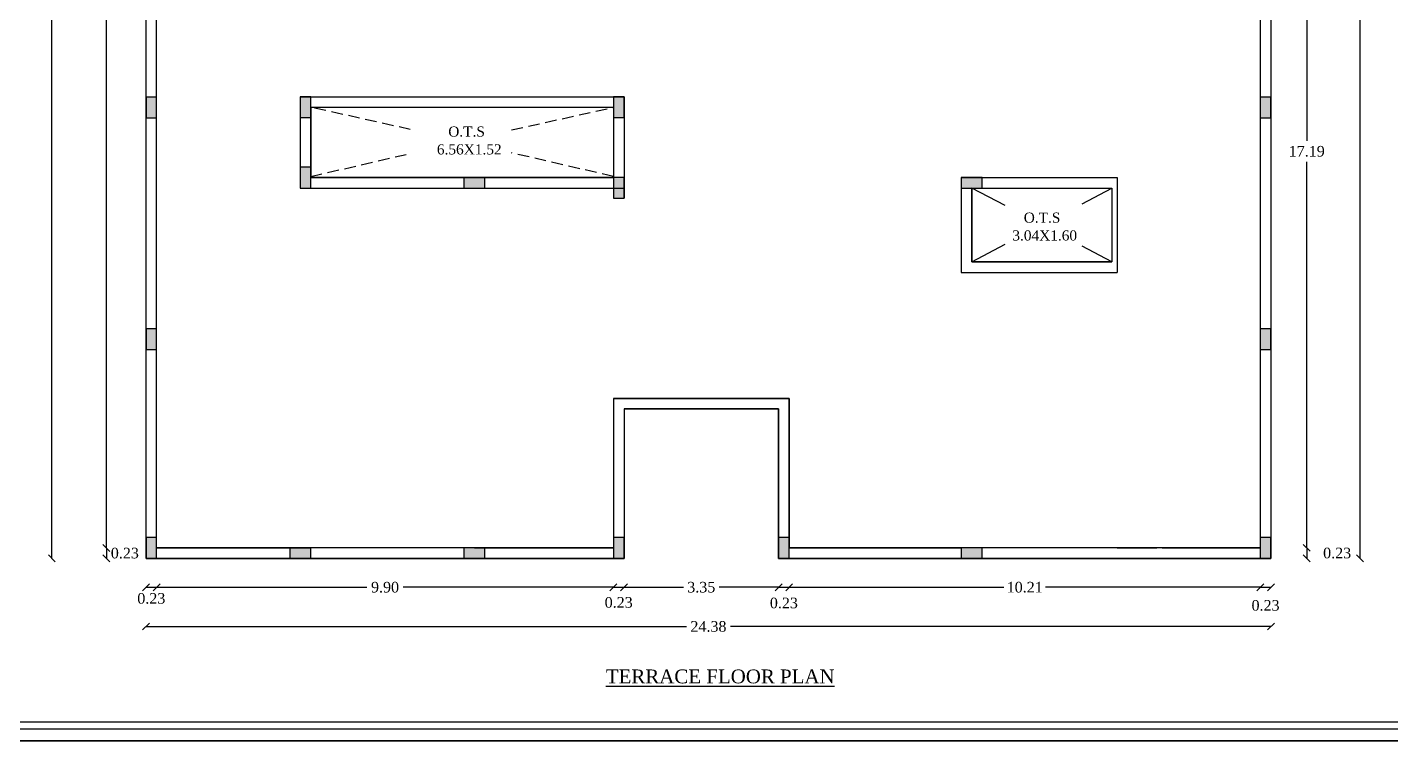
# Model space of a CAD drawing. Header units: metres. Extents: x 9178 to 9474, y -3543 to -3474.
# Drawn here: x 9283.01 to 9312.56, y -3541.59 to -3526.13 of the extents above; entities that cross this region are included whole.
import ezdxf

# ---------------------------------------------------------------- set-up
doc = ezdxf.new("R2010")
doc.units = ezdxf.units.M
doc.header["$MEASUREMENT"] = 0
doc.linetypes.add('HIDDEN', pattern=[0.375, 0.25, -0.125])
for name, color, linetype in [('BLK_1_FLR_6_ROOF_AREA', 7, 'Continuous'), ('FLOOR-GROUND', 7, 'Continuous'), ('FLOOR-STILT', 7, 'Continuous'), ('SOLAR_PANEL', 1, 'Continuous')]:
    doc.layers.add(name, color=color, linetype=linetype)
doc.styles.add('Isa-', font='times.ttf')
doc.styles.add('STYLE2', font='times.ttf')
doc.dimstyles.new('ISO-25', dxfattribs={"dimscale": 0, "dimtxt": 0.23, "dimasz": 0.15, "dimexe": 1.25, "dimexo": 0.625, "dimgap": 0.11, "dimtad": 0, "dimtih": 1, "dimtoh": 1, "dimzin": 1, "dimdsep": 46, "dimtxsty": 'STYLE2', "dimblk": 'OBLIQUE', "dimcen": 0, "dimse1": 1, "dimse2": 1, "dimclrd": 1, "dimclrt": 3, "dimadec": 0, "dimazin": 2, "dimtfac": 1, "dimtix": 1, "dimtofl": 0, "dimtmove": 0, "dimatfit": 3, "dimfxl": 0, "dimtolj": 1, "dimarcsym": 0})

# ---------------------------------------------------------------- blocks, each defined once
blk = doc.blocks.new('_Oblique')
at = {"color": 0, "linetype": 'ByBlock', "lineweight": -2}
blk.add_line((-0.5, -0.5), (0.5, 0.5), dxfattribs=at)
blk = doc.blocks.new('*D134')
at = {"color": 1, "lineweight": -2}
for p, q in [((9284.723, -3504.347), (9284.723, -3520.655)), ((9284.723, -3537.417), (9284.723, -3521.109))]:
    blk.add_line(p, q, dxfattribs=at)
at = {"layer": 'Defpoints', "color": 0}
for p in [(9285.812, -3504.347), (9284.723, -3537.417), (9285.812, -3537.417)]:
    blk.add_point(p, dxfattribs=at)
at = {"color": 1, "lineweight": -2, "xscale": 0.15, "yscale": 0.15, "zscale": 0.15}
for p, rotation in [((9284.723, -3504.347), 90), ((9284.723, -3537.417), 270)]:
    blk.add_blockref('_Oblique', p, dxfattribs=dict(at, rotation=rotation))
at = {"color": 3, "insert": (9284.723, -3520.882), "char_height": 0.23, "attachment_point": 5, "style": 'STYLE2'}
blk.add_mtext('\\A1;33.07', dxfattribs=at)
blk = doc.blocks.new('*D135')
at = {"color": 1, "lineweight": -2}
blk.add_line((9284.723, -3537.417), (9284.723, -3537.642), dxfattribs=at)
at = {"layer": 'Defpoints', "color": 0}
for p in [(9285.812, -3537.417), (9284.723, -3537.642), (9285.812, -3537.642)]:
    blk.add_point(p, dxfattribs=at)
at = {"color": 1, "lineweight": -2, "xscale": 0.15, "yscale": 0.15, "zscale": 0.15}
for p, rotation in [((9284.723, -3537.417), 90), ((9284.723, -3537.642), 270)]:
    blk.add_blockref('_Oblique', p, dxfattribs=dict(at, rotation=rotation))
at = {"color": 3, "insert": (9285.123, -3537.529), "char_height": 0.23, "attachment_point": 5, "style": 'STYLE2'}
blk.add_mtext('\\A1;0.23', dxfattribs=at)
blk = doc.blocks.new('*D136')
at = {"color": 1, "lineweight": -2}
for p, q in [((9283.541, -3504.122), (9283.541, -3520.655)), ((9283.541, -3537.642), (9283.541, -3521.109))]:
    blk.add_line(p, q, dxfattribs=at)
at = {"layer": 'Defpoints', "color": 0}
for p in [(9283.541, -3504.122), (9285.582, -3504.122), (9285.812, -3537.642)]:
    blk.add_point(p, dxfattribs=at)
at = {"color": 1, "lineweight": -2, "xscale": 0.15, "yscale": 0.15, "zscale": 0.15}
for p, rotation in [((9283.541, -3504.122), 90), ((9283.541, -3537.642), 270)]:
    blk.add_blockref('_Oblique', p, dxfattribs=dict(at, rotation=rotation))
at = {"color": 3, "insert": (9283.541, -3520.882), "char_height": 0.23, "attachment_point": 5, "style": 'STYLE2'}
blk.add_mtext('\\A1;33.52', dxfattribs=at)
blk = doc.blocks.new('*D137')
at = {"color": 1, "lineweight": -2}
blk.add_line((9285.582, -3538.268), (9285.812, -3538.268), dxfattribs=at)
at = {"layer": 'Defpoints', "color": 0}
for p in [(9285.582, -3537.192), (9285.812, -3537.192), (9285.812, -3538.268)]:
    blk.add_point(p, dxfattribs=at)
at = {"color": 1, "lineweight": -2, "xscale": 0.15, "yscale": 0.15, "zscale": 0.15, "rotation": 180}
blk.add_blockref('_Oblique', (9285.582, -3538.268), dxfattribs=at)
at = {"color": 1, "lineweight": -2, "xscale": 0.15, "yscale": 0.15, "zscale": 0.15}
blk.add_blockref('_Oblique', (9285.812, -3538.268), dxfattribs=at)
at = {"color": 3, "insert": (9285.697, -3538.511), "char_height": 0.23, "attachment_point": 5, "style": 'STYLE2'}
blk.add_mtext('\\A1;0.23', dxfattribs=at)
blk = doc.blocks.new('*D138')
at = {"color": 1, "lineweight": -2}
for p, q in [((9285.582, -3539.119), (9297.294, -3539.119)), ((9309.962, -3539.119), (9298.251, -3539.119))]:
    blk.add_line(p, q, dxfattribs=at)
at = {"layer": 'Defpoints', "color": 0}
for p in [(9285.582, -3537.642), (9309.962, -3537.642), (9309.962, -3539.119)]:
    blk.add_point(p, dxfattribs=at)
at = {"color": 1, "lineweight": -2, "xscale": 0.15, "yscale": 0.15, "zscale": 0.15, "rotation": 180}
blk.add_blockref('_Oblique', (9285.582, -3539.119), dxfattribs=at)
at = {"color": 1, "lineweight": -2, "xscale": 0.15, "yscale": 0.15, "zscale": 0.15}
blk.add_blockref('_Oblique', (9309.962, -3539.119), dxfattribs=at)
at = {"color": 3, "insert": (9297.772, -3539.119), "char_height": 0.23, "attachment_point": 5, "style": 'STYLE2'}
blk.add_mtext('\\A1;24.38', dxfattribs=at)
blk = doc.blocks.new('*D139')
at = {"color": 1, "lineweight": -2}
for p, q in [((9311.894, -3504.122), (9311.894, -3520.655)), ((9311.894, -3537.642), (9311.894, -3521.109))]:
    blk.add_line(p, q, dxfattribs=at)
at = {"layer": 'Defpoints', "color": 0}
for p in [(9309.962, -3504.122), (9309.962, -3537.642), (9311.894, -3537.642)]:
    blk.add_point(p, dxfattribs=at)
at = {"color": 1, "lineweight": -2, "xscale": 0.15, "yscale": 0.15, "zscale": 0.15}
for p, rotation in [((9311.894, -3504.122), 90), ((9311.894, -3537.642), 270)]:
    blk.add_blockref('_Oblique', p, dxfattribs=dict(at, rotation=rotation))
at = {"color": 3, "insert": (9311.894, -3520.882), "char_height": 0.23, "attachment_point": 5, "style": 'STYLE2'}
blk.add_mtext('\\A1;33.52', dxfattribs=at)
blk = doc.blocks.new('*D150')
at = {"color": 1, "lineweight": -2}
for p, q in [((9285.812, -3538.268), (9290.368, -3538.268)), ((9295.712, -3538.268), (9291.157, -3538.268))]:
    blk.add_line(p, q, dxfattribs=at)
at = {"layer": 'Defpoints', "color": 0}
for p in [(9285.812, -3536.272), (9295.712, -3536.272), (9295.712, -3538.268)]:
    blk.add_point(p, dxfattribs=at)
at = {"color": 1, "lineweight": -2, "xscale": 0.15, "yscale": 0.15, "zscale": 0.15, "rotation": 180}
blk.add_blockref('_Oblique', (9285.812, -3538.268), dxfattribs=at)
at = {"color": 1, "lineweight": -2, "xscale": 0.15, "yscale": 0.15, "zscale": 0.15}
blk.add_blockref('_Oblique', (9295.712, -3538.268), dxfattribs=at)
at = {"color": 3, "insert": (9290.762, -3538.268), "char_height": 0.23, "attachment_point": 5, "style": 'STYLE2'}
blk.add_mtext('\\A1;9.90', dxfattribs=at)
blk = doc.blocks.new('*D151')
at = {"color": 1, "lineweight": -2}
blk.add_line((9295.712, -3538.268), (9295.942, -3538.268), dxfattribs=at)
at = {"layer": 'Defpoints', "color": 0}
for p in [(9295.712, -3536.722), (9295.942, -3536.722), (9295.942, -3538.268)]:
    blk.add_point(p, dxfattribs=at)
at = {"color": 1, "lineweight": -2, "xscale": 0.15, "yscale": 0.15, "zscale": 0.15, "rotation": 180}
blk.add_blockref('_Oblique', (9295.712, -3538.268), dxfattribs=at)
at = {"color": 1, "lineweight": -2, "xscale": 0.15, "yscale": 0.15, "zscale": 0.15}
blk.add_blockref('_Oblique', (9295.942, -3538.268), dxfattribs=at)
at = {"color": 3, "insert": (9295.827, -3538.598), "char_height": 0.23, "attachment_point": 5, "style": 'STYLE2'}
blk.add_mtext('\\A1;0.23', dxfattribs=at)
blk = doc.blocks.new('*D152')
at = {"color": 1, "lineweight": -2}
for p, q in [((9295.942, -3538.268), (9297.228, -3538.268)), ((9299.292, -3538.268), (9298.006, -3538.268))]:
    blk.add_line(p, q, dxfattribs=at)
at = {"layer": 'Defpoints', "color": 0}
for p in [(9295.942, -3536.722), (9299.292, -3536.814), (9299.292, -3538.268)]:
    blk.add_point(p, dxfattribs=at)
at = {"color": 1, "lineweight": -2, "xscale": 0.15, "yscale": 0.15, "zscale": 0.15, "rotation": 180}
blk.add_blockref('_Oblique', (9295.942, -3538.268), dxfattribs=at)
at = {"color": 1, "lineweight": -2, "xscale": 0.15, "yscale": 0.15, "zscale": 0.15}
blk.add_blockref('_Oblique', (9299.292, -3538.268), dxfattribs=at)
at = {"color": 3, "insert": (9297.617, -3538.268), "char_height": 0.23, "attachment_point": 5, "style": 'STYLE2'}
blk.add_mtext('\\A1;3.35', dxfattribs=at)
blk = doc.blocks.new('*D153')
at = {"color": 1, "lineweight": -2}
blk.add_line((9299.292, -3538.268), (9299.522, -3538.268), dxfattribs=at)
at = {"layer": 'Defpoints', "color": 0}
for p in [(9299.292, -3536.814), (9299.522, -3536.828), (9299.522, -3538.268)]:
    blk.add_point(p, dxfattribs=at)
at = {"color": 1, "lineweight": -2, "xscale": 0.15, "yscale": 0.15, "zscale": 0.15, "rotation": 180}
blk.add_blockref('_Oblique', (9299.292, -3538.268), dxfattribs=at)
at = {"color": 1, "lineweight": -2, "xscale": 0.15, "yscale": 0.15, "zscale": 0.15}
blk.add_blockref('_Oblique', (9299.522, -3538.268), dxfattribs=at)
at = {"color": 3, "insert": (9299.407, -3538.61), "char_height": 0.23, "attachment_point": 5, "style": 'STYLE2'}
blk.add_mtext('\\A1;0.23', dxfattribs=at)
blk = doc.blocks.new('*D154')
at = {"color": 1, "lineweight": -2}
for p, q in [((9299.522, -3538.268), (9304.176, -3538.268)), ((9309.732, -3538.268), (9305.079, -3538.268))]:
    blk.add_line(p, q, dxfattribs=at)
at = {"layer": 'Defpoints', "color": 0}
for p in [(9299.522, -3536.828), (9309.732, -3537.192), (9309.732, -3538.268)]:
    blk.add_point(p, dxfattribs=at)
at = {"color": 1, "lineweight": -2, "xscale": 0.15, "yscale": 0.15, "zscale": 0.15, "rotation": 180}
blk.add_blockref('_Oblique', (9299.522, -3538.268), dxfattribs=at)
at = {"color": 1, "lineweight": -2, "xscale": 0.15, "yscale": 0.15, "zscale": 0.15}
blk.add_blockref('_Oblique', (9309.732, -3538.268), dxfattribs=at)
at = {"color": 3, "insert": (9304.627, -3538.268), "char_height": 0.23, "attachment_point": 5, "style": 'STYLE2'}
blk.add_mtext('\\A1;10.21', dxfattribs=at)
blk = doc.blocks.new('*D155')
at = {"color": 1, "lineweight": -2}
blk.add_line((9309.732, -3538.268), (9309.962, -3538.268), dxfattribs=at)
at = {"layer": 'Defpoints', "color": 0}
for p in [(9309.732, -3537.192), (9309.962, -3537.192), (9309.962, -3538.268)]:
    blk.add_point(p, dxfattribs=at)
at = {"color": 1, "lineweight": -2, "xscale": 0.15, "yscale": 0.15, "zscale": 0.15, "rotation": 180}
blk.add_blockref('_Oblique', (9309.732, -3538.268), dxfattribs=at)
at = {"color": 1, "lineweight": -2, "xscale": 0.15, "yscale": 0.15, "zscale": 0.15}
blk.add_blockref('_Oblique', (9309.962, -3538.268), dxfattribs=at)
at = {"color": 3, "insert": (9309.847, -3538.662), "char_height": 0.23, "attachment_point": 5, "style": 'STYLE2'}
blk.add_mtext('\\A1;0.23', dxfattribs=at)
blk = doc.blocks.new('*D161')
at = {"color": 1, "lineweight": -2}
for p, q in [((9310.739, -3520.222), (9310.739, -3528.59)), ((9310.739, -3537.412), (9310.739, -3529.044))]:
    blk.add_line(p, q, dxfattribs=at)
at = {"layer": 'Defpoints', "color": 0}
for p in [(9308.927, -3520.222), (9309.078, -3537.412), (9310.739, -3537.412)]:
    blk.add_point(p, dxfattribs=at)
at = {"color": 1, "lineweight": -2, "xscale": 0.15, "yscale": 0.15, "zscale": 0.15}
for p, rotation in [((9310.739, -3520.222), 90), ((9310.739, -3537.412), 270)]:
    blk.add_blockref('_Oblique', p, dxfattribs=dict(at, rotation=rotation))
at = {"color": 3, "insert": (9310.739, -3528.817), "char_height": 0.23, "attachment_point": 5, "style": 'STYLE2'}
blk.add_mtext('\\A1;17.19', dxfattribs=at)
blk = doc.blocks.new('*D162')
at = {"color": 1, "lineweight": -2}
blk.add_line((9310.739, -3537.412), (9310.739, -3537.642), dxfattribs=at)
at = {"layer": 'Defpoints', "color": 0}
for p in [(9309.078, -3537.412), (9309.04, -3537.642), (9310.739, -3537.642)]:
    blk.add_point(p, dxfattribs=at)
at = {"color": 1, "lineweight": -2, "xscale": 0.15, "yscale": 0.15, "zscale": 0.15}
for p, rotation in [((9310.739, -3537.412), 90), ((9310.739, -3537.642), 270)]:
    blk.add_blockref('_Oblique', p, dxfattribs=dict(at, rotation=rotation))
at = {"color": 3, "insert": (9311.398, -3537.527), "char_height": 0.23, "attachment_point": 5, "style": 'STYLE2'}
blk.add_mtext('\\A1;0.23', dxfattribs=at)

msp = doc.modelspace()

# ---------------------------------------------------------------- hatches: boundary and pattern name
h = msp.add_hatch(color=5)
h.dxf.hatch_style = 1
h.paths.add_polyline_path([(9285.58227, -3528.09186), (9285.81227, -3528.09186), (9285.81227, -3527.64186), (9285.58227, -3527.64186)])
h = msp.add_hatch(color=5)
h.dxf.hatch_style = 1
h.paths.add_polyline_path([(9288.92227, -3528.08186), (9289.15227, -3528.08186), (9289.15227, -3527.63186), (9288.92227, -3527.63186)])
h = msp.add_hatch(color=5)
h.dxf.hatch_style = 1
h.paths.add_polyline_path([(9295.71227, -3528.08186), (9295.94227, -3528.08186), (9295.94227, -3527.63186), (9295.71227, -3527.63186)])
h = msp.add_hatch(color=5)
h.dxf.hatch_style = 1
h.paths.add_polyline_path([(9309.73227, -3528.09186), (9309.96227, -3528.09186), (9309.96227, -3527.64186), (9309.73227, -3527.64186)])
h = msp.add_hatch(color=5)
h.dxf.hatch_style = 1
h.paths.add_polyline_path([(9288.92227, -3529.61186), (9289.15227, -3529.61186), (9289.15227, -3529.16186), (9288.92227, -3529.16186)])
h = msp.add_hatch(color=5)
h.dxf.hatch_style = 1
h.paths.add_polyline_path([(9292.47227, -3529.38186), (9292.47227, -3529.61186), (9292.92227, -3529.61186), (9292.92227, -3529.38186)])
h = msp.add_hatch(color=5)
h.dxf.hatch_style = 1
h.paths.add_polyline_path([(9295.71227, -3529.83186), (9295.94227, -3529.83186), (9295.94227, -3529.38186), (9295.71227, -3529.38186)])
h = msp.add_hatch(color=5)
h.dxf.hatch_style = 1
h.paths.add_polyline_path([(9303.25227, -3529.38186), (9303.25227, -3529.61186), (9303.70227, -3529.61186), (9303.70227, -3529.38186)])
h = msp.add_hatch(color=5)
h.dxf.hatch_style = 1
h.paths.add_polyline_path([(9285.58227, -3533.11186), (9285.81227, -3533.11186), (9285.81227, -3532.66186), (9285.58227, -3532.66186)])
h = msp.add_hatch(color=5)
h.dxf.hatch_style = 1
h.paths.add_polyline_path([(9309.73227, -3533.11186), (9309.96227, -3533.11186), (9309.96227, -3532.66186), (9309.73227, -3532.66186)])
h = msp.add_hatch(color=5)
h.dxf.hatch_style = 1
h.paths.add_polyline_path([(9285.58227, -3537.64186), (9285.81227, -3537.64186), (9285.81227, -3537.19186), (9285.58227, -3537.19186)])
h = msp.add_hatch(color=5)
h.dxf.hatch_style = 1
h.paths.add_polyline_path([(9295.71227, -3537.64186), (9295.94227, -3537.64186), (9295.94227, -3537.19186), (9295.71227, -3537.19186)])
h = msp.add_hatch(color=5)
h.dxf.hatch_style = 1
h.paths.add_polyline_path([(9299.29227, -3537.64186), (9299.52227, -3537.64186), (9299.52227, -3537.19186), (9299.29227, -3537.19186)])
h = msp.add_hatch(color=5)
h.dxf.hatch_style = 1
h.paths.add_polyline_path([(9309.73227, -3537.64186), (9309.96227, -3537.64186), (9309.96227, -3537.19186), (9309.73227, -3537.19186)])
h = msp.add_hatch(color=5)
h.dxf.hatch_style = 1
h.paths.add_polyline_path([(9288.70227, -3537.41186), (9288.70227, -3537.64186), (9289.15227, -3537.64186), (9289.15227, -3537.41186)])
h = msp.add_hatch(color=5)
h.dxf.hatch_style = 1
h.paths.add_polyline_path([(9292.47227, -3537.41186), (9292.47227, -3537.64186), (9292.92227, -3537.64186), (9292.92227, -3537.41186)])
h = msp.add_hatch(color=5)
h.dxf.hatch_style = 1
h.paths.add_polyline_path([(9303.25227, -3537.41186), (9303.25227, -3537.64186), (9303.70227, -3537.64186), (9303.70227, -3537.41186)])

# ---------------------------------------------------------------- linework, layer by layer
at = {"color": 4}
for p, q in [((9285.58227, -3537.64186), (9285.58227, -3504.12186)), ((9309.96227, -3519.99186), (9309.96227, -3537.64186)), ((9285.81227, -3529.36186), (9285.81227, -3524.55186)), ((9309.73227, -3526.18186), (9309.73227, -3529.38186)), ((9288.92227, -3527.63186), (9295.94227, -3527.63186)), ((9288.92227, -3527.63186), (9288.92227, -3529.36186)), ((9295.94227, -3527.63186), (9295.94227, -3529.83186)), ((9289.15227, -3527.86186), (9295.71227, -3527.86186)), ((9289.15227, -3527.86186), (9289.15227, -3529.36186)), ((9295.71227, -3527.86186), (9295.71227, -3529.36186)), ((9285.81227, -3532.65186), (9285.81227, -3529.59186)), ((9289.15227, -3529.38186), (9295.71227, -3529.38186)), ((9303.25227, -3529.38186), (9305.18727, -3529.38186)), ((9303.25227, -3529.38186), (9303.25227, -3531.44186)), ((9303.70227, -3529.38186), (9306.62727, -3529.38186)), ((9306.62727, -3529.38186), (9306.62727, -3531.44186)), ((9289.15227, -3529.61186), (9290.75227, -3529.61186)), ((9289.15227, -3529.61186), (9295.94227, -3529.61186)), ((9303.48227, -3529.61186), (9306.51727, -3529.61186)), ((9303.48227, -3529.61186), (9303.48227, -3531.21186)), ((9304.20136, -3529.99096), (9303.48227, -3529.61186)), ((9305.8689, -3529.95367), (9306.51727, -3529.61186)), ((9306.51727, -3529.61186), (9306.51727, -3531.21186)), ((9309.73227, -3529.61186), (9309.73227, -3532.66186)), ((9303.48227, -3531.21186), (9304.20136, -3530.83277)), ((9306.51727, -3531.21186), (9305.8689, -3530.87005)), ((9303.48227, -3531.21186), (9306.51727, -3531.21186)), ((9303.25227, -3531.44186), (9306.62727, -3531.44186)), ((9309.73227, -3532.77186), (9309.73227, -3536.08186)), ((9285.81227, -3534.10186), (9285.81227, -3532.88186)), ((9285.81227, -3537.41186), (9285.81227, -3534.21186)), ((9295.71227, -3534.17186), (9299.29227, -3534.17186)), ((9295.71227, -3534.17186), (9295.71227, -3537.41186)), ((9299.29227, -3534.17186), (9299.29227, -3534.17186)), ((9299.29227, -3534.17186), (9299.52227, -3534.17186)), ((9299.52227, -3534.17186), (9299.52227, -3537.41186)), ((9295.94227, -3534.40186), (9299.29227, -3534.40186)), ((9295.94227, -3534.40186), (9295.94227, -3537.64186)), ((9299.29227, -3534.40186), (9299.29227, -3537.64186)), ((9309.73227, -3536.19186), (9309.73227, -3537.41186)), ((9285.81227, -3537.41186), (9289.15227, -3537.41186)), ((9292.70227, -3537.41186), (9295.71227, -3537.41186)), ((9299.52227, -3537.41186), (9303.25227, -3537.41186)), ((9306.62727, -3537.41186), (9307.49227, -3537.41186)), ((9307.60227, -3537.41186), (9309.73227, -3537.41186)), ((9285.58227, -3537.64186), (9295.94227, -3537.64186)), ((9299.29227, -3537.64186), (9309.96227, -3537.64186)), ((9303.25227, -3537.64186), (9306.62727, -3537.64186))]:
    msp.add_line(p, q, dxfattribs=at)
at = {"color": 4, "linetype": 'HIDDEN'}
for p, q in [((9291.31008, -3528.34184), (9289.15227, -3527.86186)), ((9293.50362, -3528.35362), (9295.71227, -3527.86186)), ((9289.15227, -3529.36186), (9291.31008, -3528.86188)), ((9295.71227, -3529.36186), (9293.50362, -3528.8501))]:
    msp.add_line(p, q, dxfattribs=at)
at = {"color": 4}
for points in [[(9221.84667, -3474.36744), (9328.0963, -3474.36744), (9328.0963, -3541.59487), (9221.84667, -3541.59487)], [(9222.09667, -3474.61744), (9327.8463, -3474.61744), (9327.8463, -3541.34487), (9222.09667, -3541.34487)], [(9222.24667, -3474.76744), (9327.6963, -3474.76744), (9327.6963, -3541.19487), (9222.24667, -3541.19487)]]:
    msp.add_lwpolyline(points, close=True, dxfattribs=at)
at = {"color": 3}
msp.add_lwpolyline([(9301.88227, -3520.22186), (9303.25227, -3520.22186), (9303.25227, -3521.54186), (9304.38727, -3521.54186), (9304.38727, -3520.22186), (9309.73227, -3520.22186), (9309.73227, -3537.41186), (9299.52227, -3537.41186), (9299.52227, -3534.17186), (9295.71227, -3534.17186), (9295.71227, -3537.41186), (9285.81227, -3537.41186), (9285.81227, -3504.35186), (9304.34227, -3504.35186), (9304.34227, -3505.77186), (9306.00227, -3505.77186), (9306.00227, -3504.35186), (9309.73227, -3504.35186), (9309.73227, -3517.32186), (9301.88227, -3517.32186)], dxfattribs=at)
at = {"color": 5}
for points in [[(9285.58227, -3528.09186), (9285.81227, -3528.09186), (9285.81227, -3527.64186), (9285.58227, -3527.64186)], [(9288.92227, -3528.08186), (9289.15227, -3528.08186), (9289.15227, -3527.63186), (9288.92227, -3527.63186)], [(9295.71227, -3528.08186), (9295.94227, -3528.08186), (9295.94227, -3527.63186), (9295.71227, -3527.63186)], [(9309.73227, -3528.09186), (9309.96227, -3528.09186), (9309.96227, -3527.64186), (9309.73227, -3527.64186)], [(9288.92227, -3529.61186), (9289.15227, -3529.61186), (9289.15227, -3529.16186), (9288.92227, -3529.16186)], [(9292.47227, -3529.38186), (9292.47227, -3529.61186), (9292.92227, -3529.61186), (9292.92227, -3529.38186)], [(9295.71227, -3529.83186), (9295.94227, -3529.83186), (9295.94227, -3529.38186), (9295.71227, -3529.38186)], [(9303.25227, -3529.38186), (9303.25227, -3529.61186), (9303.70227, -3529.61186), (9303.70227, -3529.38186)], [(9285.58227, -3533.11186), (9285.81227, -3533.11186), (9285.81227, -3532.66186), (9285.58227, -3532.66186)], [(9309.73227, -3533.11186), (9309.96227, -3533.11186), (9309.96227, -3532.66186), (9309.73227, -3532.66186)], [(9285.58227, -3537.64186), (9285.81227, -3537.64186), (9285.81227, -3537.19186), (9285.58227, -3537.19186)], [(9295.71227, -3537.64186), (9295.94227, -3537.64186), (9295.94227, -3537.19186), (9295.71227, -3537.19186)], [(9299.29227, -3537.64186), (9299.52227, -3537.64186), (9299.52227, -3537.19186), (9299.29227, -3537.19186)], [(9309.73227, -3537.64186), (9309.96227, -3537.64186), (9309.96227, -3537.19186), (9309.73227, -3537.19186)], [(9288.70227, -3537.41186), (9288.70227, -3537.64186), (9289.15227, -3537.64186), (9289.15227, -3537.41186)], [(9292.47227, -3537.41186), (9292.47227, -3537.64186), (9292.92227, -3537.64186), (9292.92227, -3537.41186)], [(9303.25227, -3537.41186), (9303.25227, -3537.64186), (9303.70227, -3537.64186), (9303.70227, -3537.41186)]]:
    msp.add_lwpolyline(points, close=True, dxfattribs=at)
at = {"color": 3}
for points in [[(9289.15227, -3527.86186), (9295.71227, -3527.86186), (9295.71227, -3529.38186), (9289.15227, -3529.38186)], [(9303.48227, -3529.61186), (9306.51727, -3529.61186), (9306.51727, -3531.21186), (9303.48227, -3531.21186)]]:
    msp.add_lwpolyline(points, close=True, dxfattribs=at)
at = {"layer": 'BLK_1_FLR_6_ROOF_AREA', "color": 54}
msp.add_lwpolyline([(9285.58227, -3504.12186), (9304.57227, -3504.12186), (9304.57227, -3505.54186), (9305.77227, -3505.54186), (9305.77227, -3504.12186), (9309.96227, -3504.12186), (9309.96227, -3517.55186), (9302.11227, -3517.55186), (9302.11227, -3519.99186), (9303.48227, -3519.99186), (9303.48227, -3521.31186), (9304.15727, -3521.31186), (9304.15727, -3519.99186), (9309.96227, -3519.99186), (9309.96227, -3537.64186), (9299.29227, -3537.64186), (9299.29227, -3534.40186), (9295.94227, -3534.40186), (9295.94227, -3537.64186), (9285.58227, -3537.64186), (9285.58227, -3504.12186)], dxfattribs=at)
at = {"layer": 'FLOOR-STILT', "color": 64}
msp.add_lwpolyline([(9221.84667, -3541.59487), (9328.0963, -3541.59487), (9328.0963, -3474.36744), (9221.84667, -3474.36744)], close=True, dxfattribs=at)
at = {"layer": 'SOLAR_PANEL', "color": 3}
msp.add_lwpolyline([(9285.81227, -3517.32686), (9288.92227, -3517.32186), (9288.92227, -3522.29186), (9290.98227, -3522.29186), (9290.9776, -3520.82186), (9299.52227, -3520.82186), (9299.52227, -3520.22186), (9303.25227, -3520.22186), (9303.25227, -3521.54186), (9304.38727, -3521.54186), (9304.38727, -3520.22186), (9309.73227, -3520.22186), (9309.73227, -3537.41186), (9299.52227, -3537.41186), (9299.52227, -3534.17186), (9295.71227, -3534.17186), (9295.71227, -3537.41686), (9285.81227, -3537.41186)], close=True, dxfattribs=at)

# ---------------------------------------------------------------- texts
at = {"style": 'Isa-'}
for s, p in [('6.56X1.52', (9291.88645, -3528.8839)), ('3.04X1.60', (9304.35864, -3530.74986))]:
    msp.add_text(s, height=0.22, dxfattribs=at).set_placement(p)
at = {"color": 3, "lineweight": 25, "style": 'Isa-'}
msp.add_text('%%UTERRACE FLOOR PLAN', height=0.3, dxfattribs=at).set_placement((9295.54759, -3540.35021))
at = {"layer": 'FLOOR-GROUND', "color": 6, "style": 'Isa-'}
for p in [(9292.13342, -3528.49805), (9304.60561, -3530.364)]:
    msp.add_text('O.T.S', height=0.22, dxfattribs=at).set_placement(p)

# ---------------------------------------------------------------- dimensions: what is measured, and where the dimension line sits
at = {"color": 3}
for base, p1, p2, override, picture, middle in [((9283.54052, -3504.12186), (9285.81227, -3537.64186), (9285.58227, -3504.12186), {"dimscale": 1, "dimfxl": 75, "dimarcsym": 2}, '*D136', (9283.54052, -3520.88186)), ((9311.89376, -3537.64186), (9309.96227, -3504.12186), (9309.96227, -3537.64186), {"dimscale": 1, "dimfxl": 75, "dimarcsym": 2}, '*D139', (9311.89376, -3520.88186)), ((9284.72291, -3537.41686), (9285.81227, -3504.34686), (9285.81227, -3537.41686), {"dimscale": 1, "dimtmove": 1, "dimfxl": 75, "dimarcsym": 2}, '*D134', (9284.72291, -3520.88186))]:
    dim = msp.add_linear_dim(base=base, p1=p1, p2=p2, angle=90, dimstyle='ISO-25', override=override, dxfattribs=at)
    dim.commit()
    dim.dimension.update_dxf_attribs({"geometry": picture, "text_midpoint": middle})
at = {"color": 2}
dim = msp.add_linear_dim(base=(9310.73851, -3537.41186), p1=(9308.92656, -3520.22186), p2=(9309.07829, -3537.41186), angle=90, dimstyle='ISO-25', override={"dimscale": 1, "dimtmove": 1, "dimfxl": 75, "dimarcsym": 2}, dxfattribs=at)
dim.commit()
dim.dimension.update_dxf_attribs({"geometry": '*D161', "text_midpoint": (9310.73851, -3528.81686)})
for base, p1, p2, override, picture, middle in [((9295.71227, -3538.26848), (9285.81227, -3536.27233), (9295.71227, -3536.27233), {"dimscale": 1, "dimfxl": 75, "dimarcsym": 2}, '*D150', (9290.76227, -3538.26848)), ((9299.29227, -3538.26848), (9295.94227, -3536.72169), (9299.29227, -3536.81425), {"dimscale": 1, "dimtmove": 1, "dimfxl": 75, "dimarcsym": 2}, '*D152', (9297.61727, -3538.26848)), ((9309.73227, -3538.26848), (9299.52227, -3536.82848), (9309.73227, -3537.19186), {"dimscale": 1, "dimtmove": 1, "dimfxl": 75, "dimarcsym": 2}, '*D154', (9304.62727, -3538.26848))]:
    dim = msp.add_linear_dim(base=base, p1=p1, p2=p2, dimstyle='ISO-25', override=override, dxfattribs=at)
    dim.commit()
    dim.dimension.update_dxf_attribs({"geometry": picture, "text_midpoint": middle})
for base, p1, p2, picture, middle in [((9295.94227, -3538.26848), (9295.71227, -3536.72169), (9295.94227, -3536.72169), '*D151', (9295.82727, -3538.59778)), ((9299.52227, -3538.26848), (9299.29227, -3536.81425), (9299.52227, -3536.82848), '*D153', (9299.40727, -3538.61023)), ((9309.96227, -3538.26848), (9309.73227, -3537.19186), (9309.96227, -3537.19186), '*D155', (9309.84727, -3538.66194))]:
    dim = msp.add_linear_dim(base=base, p1=p1, p2=p2, dimstyle='ISO-25', override={"dimscale": 1, "dimtmove": 2, "dimfxl": 75, "dimarcsym": 2}, dxfattribs=at)
    dim.commit()
    dim.dimension.update_dxf_attribs({"geometry": picture, "text_midpoint": middle, "dimtype": 160})
at = {"color": 3}
dim = msp.add_linear_dim(base=(9285.81227, -3538.26848), p1=(9285.58227, -3537.19186), p2=(9285.81227, -3537.19186), dimstyle='ISO-25', override={"dimscale": 1, "dimtmove": 2, "dimfxl": 75, "dimarcsym": 2}, dxfattribs=at)
dim.commit()
dim.dimension.update_dxf_attribs({"geometry": '*D137', "text_midpoint": (9285.69727, -3538.51114), "dimtype": 160})
dim = msp.add_linear_dim(base=(9284.7229069089, -3537.6418622629), p1=(9285.8122703641, -3537.4168622629), p2=(9285.8122703641, -3537.6418622629), angle=90, dimstyle='ISO-25', override={"dimscale": 1, "dimtmove": 2, "dimfxl": 75, "dimarcsym": 2}, dxfattribs=at)
dim.commit()
dim.dimension.update_dxf_attribs({"geometry": '*D135', "text_midpoint": (9285.12270183, -3537.5293622629), "dimtype": 160})
at = {"color": 2}
dim = msp.add_linear_dim(base=(9310.73851, -3537.64186), p1=(9309.07829, -3537.41186), p2=(9309.04006, -3537.64186), angle=90, dimstyle='ISO-25', override={"dimscale": 1, "dimtmove": 2, "dimfxl": 75, "dimarcsym": 2}, dxfattribs=at)
dim.commit()
dim.dimension.update_dxf_attribs({"geometry": '*D162', "text_midpoint": (9311.39817, -3537.52686), "dimtype": 160})
at = {"color": 3}
dim = msp.add_linear_dim(base=(9309.96227, -3539.11927), p1=(9285.58227, -3537.64186), p2=(9309.96227, -3537.64186), dimstyle='ISO-25', override={"dimscale": 1, "dimfxl": 75, "dimarcsym": 2}, dxfattribs=at)
dim.commit()
dim.dimension.update_dxf_attribs({"geometry": '*D138', "text_midpoint": (9297.77227, -3539.11927)})

doc.saveas('drawing.dxf')
